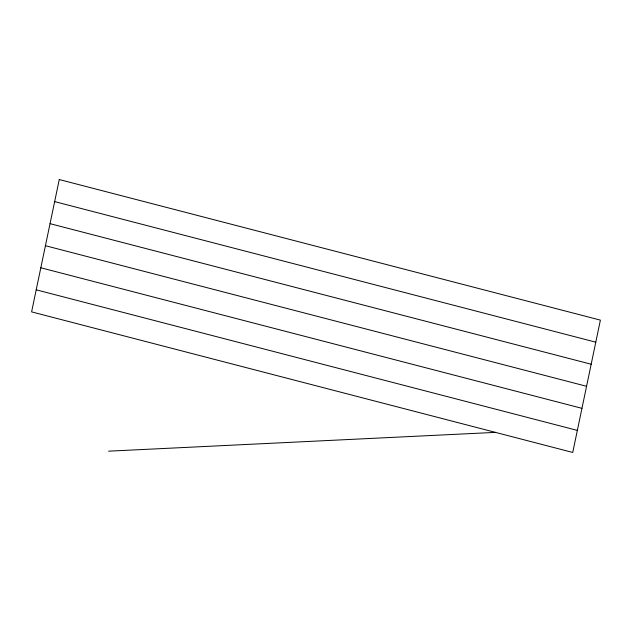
<?xml version="1.0" encoding="UTF-8"?>
<svg xmlns="http://www.w3.org/2000/svg" width="632" height="632" viewBox="0 0 632 632"><rect width="100%" height="100%" fill="white"/><g stroke="black" fill="none" stroke-linecap="round" stroke-linejoin="round"><path stroke-width="0.95" d="M108.562 451.169L495.433 432.375M54.652 201.6L595.786 342.181M50.047 223.657L591.181 364.23M45.433 245.714L586.567 386.286M40.819 267.771L581.953 408.343M36.214 289.819L577.348 430.4M59.266 179.543L31.6 311.876L572.734 452.457L600.4 320.124L59.266 179.543"/></g></svg>
